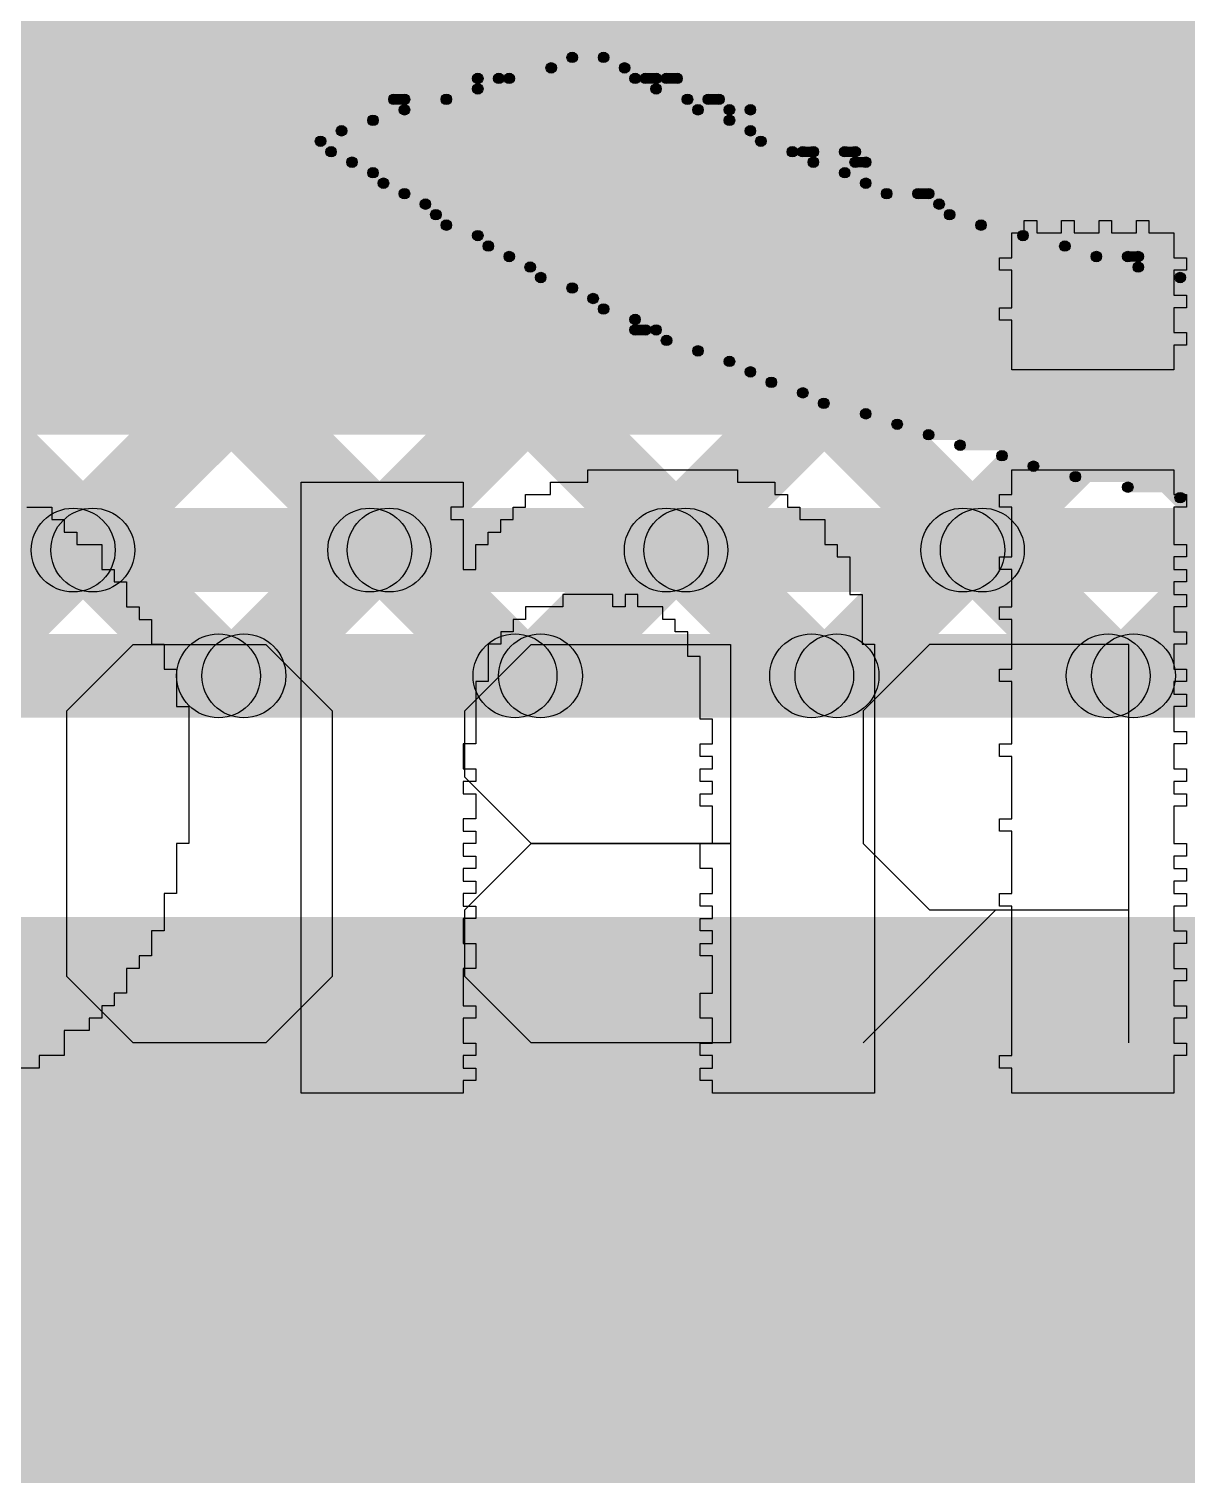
# Model space of a CAD drawing. Header units: millimetres. Extents: x 3.07 to 5.81, y 1.29 to 3.84.
# Drawn here: x 4.6052 to 4.7156, y 1.296 to 1.4347 of the extents above; entities that cross this region are included whole.
import ezdxf

# ---------------------------------------------------------------- set-up
doc = ezdxf.new("R2010")
doc.units = ezdxf.units.MM
doc.header["$MEASUREMENT"] = 0
for name, color, linetype in [('BottomLayer', 5, 'Continuous'), ('BottomOverlay', 54, 'Continuous'), ('TopLayer', 1, 'Continuous'), ('TopOverlay', 2, 'Continuous')]:
    doc.layers.add(name, color=color, linetype=linetype)

msp = doc.modelspace()

# ---------------------------------------------------------------- hatches: boundary and pattern name
at = {"layer": 'BottomLayer'}
for points in [[(4.122, 1.396), (5.263, 1.396), (5.263, 1.456), (4.122, 1.456)], [(4.244, 1.381), (4.244, 1.389), (5.226, 1.389), (5.226, 1.381)], [(4.60024, 1.37017), (4.59458, 1.37583), (4.60658, 1.38783), (4.61224, 1.38217)], [(4.60844, 1.38217), (4.6141, 1.38783), (4.6261, 1.37583), (4.62044, 1.37017)], [(4.62852, 1.37017), (4.62286, 1.37583), (4.63486, 1.38783), (4.64052, 1.38217)], [(4.63672, 1.38217), (4.64238, 1.38783), (4.65438, 1.37583), (4.64872, 1.37017)], [(4.65681, 1.37017), (4.65115, 1.37583), (4.66315, 1.38783), (4.66881, 1.38217)], [(4.66501, 1.38217), (4.67066, 1.38783), (4.68266, 1.37583), (4.67701, 1.37017)], [(4.68509, 1.37017), (4.67943, 1.37583), (4.69143, 1.38783), (4.69709, 1.38217)], [(4.69329, 1.38217), (4.69895, 1.38783), (4.71095, 1.37583), (4.70529, 1.37017)], [(4.71337, 1.37017), (4.70772, 1.37583), (4.71972, 1.38783), (4.72537, 1.38217)], [(4.244, 1.369), (4.244, 1.377), (5.22688, 1.377), (5.22688, 1.369)]]:
    msp.add_hatch(color=5, dxfattribs=at).paths.add_polyline_path(points)
h = msp.add_hatch(color=5, dxfattribs=at)
edge = h.paths.add_edge_path()
edge.add_arc((4.60941, 1.385), 0.004, 0, 360)
h = msp.add_hatch(color=5, dxfattribs=at)
edge = h.paths.add_edge_path()
edge.add_arc((4.61127, 1.385), 0.004, 0, 360)
h = msp.add_hatch(color=5, dxfattribs=at)
edge = h.paths.add_edge_path()
edge.add_arc((4.63769, 1.385), 0.004, 0, 360)
h = msp.add_hatch(color=5, dxfattribs=at)
edge = h.paths.add_edge_path()
edge.add_arc((4.63955, 1.385), 0.004, 0, 360)
h = msp.add_hatch(color=5, dxfattribs=at)
edge = h.paths.add_edge_path()
edge.add_arc((4.66598, 1.385), 0.004, 0, 360)
h = msp.add_hatch(color=5, dxfattribs=at)
edge = h.paths.add_edge_path()
edge.add_arc((4.66784, 1.385), 0.004, 0, 360)
h = msp.add_hatch(color=5, dxfattribs=at)
edge = h.paths.add_edge_path()
edge.add_arc((4.69426, 1.385), 0.004, 0, 360)
h = msp.add_hatch(color=5, dxfattribs=at)
edge = h.paths.add_edge_path()
edge.add_arc((4.69612, 1.385), 0.004, 0, 360)
h = msp.add_hatch(color=5, dxfattribs=at)
edge = h.paths.add_edge_path()
edge.add_arc((4.62327, 1.373), 0.004, 0, 360)
h = msp.add_hatch(color=5, dxfattribs=at)
edge = h.paths.add_edge_path()
edge.add_arc((4.62569, 1.373), 0.004, 0, 360)
h = msp.add_hatch(color=5, dxfattribs=at)
edge = h.paths.add_edge_path()
edge.add_arc((4.65155, 1.373), 0.004, 0, 360)
h = msp.add_hatch(color=5, dxfattribs=at)
edge = h.paths.add_edge_path()
edge.add_arc((4.65398, 1.373), 0.004, 0, 360)
h = msp.add_hatch(color=5, dxfattribs=at)
edge = h.paths.add_edge_path()
edge.add_arc((4.67984, 1.373), 0.004, 0, 360)
h = msp.add_hatch(color=5, dxfattribs=at)
edge = h.paths.add_edge_path()
edge.add_arc((4.68226, 1.373), 0.004, 0, 360)
h = msp.add_hatch(color=5, dxfattribs=at)
edge = h.paths.add_edge_path()
edge.add_arc((4.70812, 1.373), 0.004, 0, 360)
h = msp.add_hatch(color=5, dxfattribs=at)
edge = h.paths.add_edge_path()
edge.add_arc((4.71055, 1.373), 0.004, 0, 360)
at = {"layer": 'BottomOverlay'}
h = msp.add_hatch(color=54, dxfattribs=at)
edge = h.paths.add_edge_path()
edge.add_arc((4.655, 1.431), 0.0005, 0, 360)
for points in [[(4.655, 1.4305), (4.655, 1.4315), (4.662, 1.4315), (4.662, 1.4305)], [(4.657, 1.4315), (4.657, 1.4325), (4.66, 1.4325), (4.66, 1.4315)], [(4.648, 1.4295), (4.648, 1.4305), (4.65, 1.4305), (4.65, 1.4295)], [(4.651, 1.4295), (4.651, 1.4305), (4.663, 1.4305), (4.663, 1.4295)], [(4.664, 1.4295), (4.664, 1.4305), (4.665, 1.4305), (4.665, 1.4295)], [(4.666, 1.4295), (4.666, 1.4305), (4.667, 1.4305), (4.667, 1.4295)], [(4.648, 1.4285), (4.648, 1.4295), (4.665, 1.4295), (4.665, 1.4285)], [(4.64, 1.4275), (4.64, 1.4285), (4.641, 1.4285), (4.641, 1.4275)], [(4.641, 1.4265), (4.641, 1.4275), (4.669, 1.4275), (4.669, 1.4265)], [(4.645, 1.4275), (4.645, 1.4285), (4.668, 1.4285), (4.668, 1.4275)], [(4.67, 1.4275), (4.67, 1.4285), (4.671, 1.4285), (4.671, 1.4275)], [(4.672, 1.4265), (4.672, 1.4275), (4.674, 1.4275), (4.674, 1.4265)], [(4.638, 1.4255), (4.638, 1.4265), (4.672, 1.4265), (4.672, 1.4255)], [(4.633, 1.4235), (4.633, 1.4245), (4.675, 1.4245), (4.675, 1.4235)], [(4.635, 1.4245), (4.635, 1.4255), (4.674, 1.4255), (4.674, 1.4245)], [(4.634, 1.4225), (4.634, 1.4235), (4.678, 1.4235), (4.678, 1.4225)], [(4.679, 1.4225), (4.679, 1.4235), (4.68, 1.4235), (4.68, 1.4225)], [(4.683, 1.4225), (4.683, 1.4235), (4.684, 1.4235), (4.684, 1.4225)], [(4.636, 1.4215), (4.636, 1.4225), (4.68, 1.4225), (4.68, 1.4215)], [(4.684, 1.4215), (4.684, 1.4225), (4.685, 1.4225), (4.685, 1.4215)], [(4.638, 1.4205), (4.638, 1.4215), (4.683, 1.4215), (4.683, 1.4205)], [(4.639, 1.4195), (4.639, 1.4205), (4.685, 1.4205), (4.685, 1.4195)], [(4.641, 1.4185), (4.641, 1.4195), (4.687, 1.4195), (4.687, 1.4185)], [(4.69, 1.4185), (4.69, 1.4195), (4.691, 1.4195), (4.691, 1.4185)], [(4.643, 1.4175), (4.643, 1.4185), (4.692, 1.4185), (4.692, 1.4175)], [(4.644, 1.4165), (4.644, 1.4175), (4.693, 1.4175), (4.693, 1.4165)], [(4.645, 1.4155), (4.645, 1.4165), (4.696, 1.4165), (4.696, 1.4155)], [(4.648, 1.4145), (4.648, 1.4155), (4.7, 1.4155), (4.7, 1.4145)], [(4.649, 1.4135), (4.649, 1.4145), (4.704, 1.4145), (4.704, 1.4135)], [(4.651, 1.4125), (4.651, 1.4135), (4.707, 1.4135), (4.707, 1.4125)], [(4.71, 1.4125), (4.71, 1.4135), (4.711, 1.4135), (4.711, 1.4125)], [(4.653, 1.4115), (4.653, 1.4125), (4.711, 1.4125), (4.711, 1.4115)], [(4.654, 1.4105), (4.654, 1.4115), (4.715, 1.4115), (4.715, 1.4105)], [(4.657, 1.4095), (4.657, 1.4105), (4.722, 1.4105), (4.722, 1.4095)], [(4.659, 1.4085), (4.659, 1.4095), (4.727, 1.4095), (4.727, 1.4085)], [(4.66, 1.4075), (4.66, 1.4085), (4.734, 1.4085), (4.734, 1.4075)], [(4.663, 1.4065), (4.663, 1.4075), (4.744, 1.4075), (4.744, 1.4065)], [(4.663, 1.4055), (4.663, 1.4065), (4.664, 1.4065), (4.664, 1.4055)], [(4.665, 1.4055), (4.665, 1.4065), (4.854, 1.4065), (4.854, 1.4055)], [(4.666, 1.4045), (4.666, 1.4055), (4.852, 1.4055), (4.852, 1.4045)], [(4.669, 1.4035), (4.669, 1.4045), (4.85, 1.4045), (4.85, 1.4035)], [(4.672, 1.4025), (4.672, 1.4035), (4.848, 1.4035), (4.848, 1.4025)], [(4.674, 1.4015), (4.674, 1.4025), (4.845, 1.4025), (4.845, 1.4015)], [(4.676, 1.4005), (4.676, 1.4015), (4.842, 1.4015), (4.842, 1.4005)], [(4.679, 1.3995), (4.679, 1.4005), (4.84, 1.4005), (4.84, 1.3995)], [(4.681, 1.3985), (4.681, 1.3995), (4.837, 1.3995), (4.837, 1.3985)], [(4.685, 1.3975), (4.685, 1.3985), (4.834, 1.3985), (4.834, 1.3975)], [(4.688, 1.3965), (4.688, 1.3975), (4.831, 1.3975), (4.831, 1.3965)], [(4.691, 1.3955), (4.691, 1.3965), (4.828, 1.3965), (4.828, 1.3955)], [(4.694, 1.3945), (4.694, 1.3955), (4.825, 1.3955), (4.825, 1.3945)], [(4.698, 1.3935), (4.698, 1.3945), (4.821, 1.3945), (4.821, 1.3935)], [(4.701, 1.3925), (4.701, 1.3935), (4.818, 1.3935), (4.818, 1.3925)], [(4.705, 1.3915), (4.705, 1.3925), (4.814, 1.3925), (4.814, 1.3915)], [(4.71, 1.3905), (4.71, 1.3915), (4.81, 1.3915), (4.81, 1.3905)], [(4.715, 1.3895), (4.715, 1.3905), (4.804, 1.3905), (4.804, 1.3895)]]:
    msp.add_hatch(color=54, dxfattribs=at).paths.add_polyline_path(points)
h = msp.add_hatch(color=54, dxfattribs=at)
edge = h.paths.add_edge_path()
edge.add_arc((4.657, 1.432), 0.0005, 0, 360)
h = msp.add_hatch(color=54, dxfattribs=at)
edge = h.paths.add_edge_path()
edge.add_arc((4.66, 1.432), 0.0005, 0, 360)
h = msp.add_hatch(color=54, dxfattribs=at)
edge = h.paths.add_edge_path()
edge.add_arc((4.662, 1.431), 0.0005, 0, 360)
h = msp.add_hatch(color=54, dxfattribs=at)
edge = h.paths.add_edge_path()
edge.add_arc((4.648, 1.43), 0.0005, 0, 360)
h = msp.add_hatch(color=54, dxfattribs=at)
edge = h.paths.add_edge_path()
edge.add_arc((4.65, 1.43), 0.0005, 0, 360)
h = msp.add_hatch(color=54, dxfattribs=at)
edge = h.paths.add_edge_path()
edge.add_arc((4.651, 1.43), 0.0005, 0, 360)
h = msp.add_hatch(color=54, dxfattribs=at)
edge = h.paths.add_edge_path()
edge.add_arc((4.663, 1.43), 0.0005, 0, 360)
h = msp.add_hatch(color=54, dxfattribs=at)
edge = h.paths.add_edge_path()
edge.add_arc((4.664, 1.43), 0.0005, 0, 360)
h = msp.add_hatch(color=54, dxfattribs=at)
edge = h.paths.add_edge_path()
edge.add_arc((4.665, 1.43), 0.0005, 0, 360)
h = msp.add_hatch(color=54, dxfattribs=at)
edge = h.paths.add_edge_path()
edge.add_arc((4.666, 1.43), 0.0005, 0, 360)
h = msp.add_hatch(color=54, dxfattribs=at)
edge = h.paths.add_edge_path()
edge.add_arc((4.667, 1.43), 0.0005, 0, 360)
h = msp.add_hatch(color=54, dxfattribs=at)
edge = h.paths.add_edge_path()
edge.add_arc((4.648, 1.429), 0.0005, 0, 360)
h = msp.add_hatch(color=54, dxfattribs=at)
edge = h.paths.add_edge_path()
edge.add_arc((4.665, 1.429), 0.0005, 0, 360)
h = msp.add_hatch(color=54, dxfattribs=at)
edge = h.paths.add_edge_path()
edge.add_arc((4.64, 1.428), 0.0005, 0, 360)
h = msp.add_hatch(color=54, dxfattribs=at)
edge = h.paths.add_edge_path()
edge.add_arc((4.641, 1.428), 0.0005, 0, 360)
h = msp.add_hatch(color=54, dxfattribs=at)
edge = h.paths.add_edge_path()
edge.add_arc((4.641, 1.427), 0.0005, 0, 360)
h = msp.add_hatch(color=54, dxfattribs=at)
edge = h.paths.add_edge_path()
edge.add_arc((4.645, 1.428), 0.0005, 0, 360)
h = msp.add_hatch(color=54, dxfattribs=at)
edge = h.paths.add_edge_path()
edge.add_arc((4.668, 1.428), 0.0005, 0, 360)
h = msp.add_hatch(color=54, dxfattribs=at)
edge = h.paths.add_edge_path()
edge.add_arc((4.669, 1.427), 0.0005, 0, 360)
h = msp.add_hatch(color=54, dxfattribs=at)
edge = h.paths.add_edge_path()
edge.add_arc((4.67, 1.428), 0.0005, 0, 360)
h = msp.add_hatch(color=54, dxfattribs=at)
edge = h.paths.add_edge_path()
edge.add_arc((4.671, 1.428), 0.0005, 0, 360)
h = msp.add_hatch(color=54, dxfattribs=at)
edge = h.paths.add_edge_path()
edge.add_arc((4.672, 1.427), 0.0005, 0, 360)
h = msp.add_hatch(color=54, dxfattribs=at)
edge = h.paths.add_edge_path()
edge.add_arc((4.674, 1.427), 0.0005, 0, 360)
h = msp.add_hatch(color=54, dxfattribs=at)
edge = h.paths.add_edge_path()
edge.add_arc((4.638, 1.426), 0.0005, 0, 360)
h = msp.add_hatch(color=54, dxfattribs=at)
edge = h.paths.add_edge_path()
edge.add_arc((4.672, 1.426), 0.0005, 0, 360)
h = msp.add_hatch(color=54, dxfattribs=at)
edge = h.paths.add_edge_path()
edge.add_arc((4.633, 1.424), 0.0005, 0, 360)
h = msp.add_hatch(color=54, dxfattribs=at)
edge = h.paths.add_edge_path()
edge.add_arc((4.635, 1.425), 0.0005, 0, 360)
h = msp.add_hatch(color=54, dxfattribs=at)
edge = h.paths.add_edge_path()
edge.add_arc((4.674, 1.425), 0.0005, 0, 360)
h = msp.add_hatch(color=54, dxfattribs=at)
edge = h.paths.add_edge_path()
edge.add_arc((4.675, 1.424), 0.0005, 0, 360)
h = msp.add_hatch(color=54, dxfattribs=at)
edge = h.paths.add_edge_path()
edge.add_arc((4.634, 1.423), 0.0005, 0, 360)
h = msp.add_hatch(color=54, dxfattribs=at)
edge = h.paths.add_edge_path()
edge.add_arc((4.678, 1.423), 0.0005, 0, 360)
h = msp.add_hatch(color=54, dxfattribs=at)
edge = h.paths.add_edge_path()
edge.add_arc((4.679, 1.423), 0.0005, 0, 360)
h = msp.add_hatch(color=54, dxfattribs=at)
edge = h.paths.add_edge_path()
edge.add_arc((4.68, 1.423), 0.0005, 0, 360)
h = msp.add_hatch(color=54, dxfattribs=at)
edge = h.paths.add_edge_path()
edge.add_arc((4.683, 1.423), 0.0005, 0, 360)
h = msp.add_hatch(color=54, dxfattribs=at)
edge = h.paths.add_edge_path()
edge.add_arc((4.684, 1.423), 0.0005, 0, 360)
h = msp.add_hatch(color=54, dxfattribs=at)
edge = h.paths.add_edge_path()
edge.add_arc((4.636, 1.422), 0.0005, 0, 360)
h = msp.add_hatch(color=54, dxfattribs=at)
edge = h.paths.add_edge_path()
edge.add_arc((4.68, 1.422), 0.0005, 0, 360)
h = msp.add_hatch(color=54, dxfattribs=at)
edge = h.paths.add_edge_path()
edge.add_arc((4.684, 1.422), 0.0005, 0, 360)
h = msp.add_hatch(color=54, dxfattribs=at)
edge = h.paths.add_edge_path()
edge.add_arc((4.685, 1.422), 0.0005, 0, 360)
h = msp.add_hatch(color=54, dxfattribs=at)
edge = h.paths.add_edge_path()
edge.add_arc((4.638, 1.421), 0.0005, 0, 360)
h = msp.add_hatch(color=54, dxfattribs=at)
edge = h.paths.add_edge_path()
edge.add_arc((4.639, 1.42), 0.0005, 0, 360)
h = msp.add_hatch(color=54, dxfattribs=at)
edge = h.paths.add_edge_path()
edge.add_arc((4.683, 1.421), 0.0005, 0, 360)
h = msp.add_hatch(color=54, dxfattribs=at)
edge = h.paths.add_edge_path()
edge.add_arc((4.685, 1.42), 0.0005, 0, 360)
h = msp.add_hatch(color=54, dxfattribs=at)
edge = h.paths.add_edge_path()
edge.add_arc((4.641, 1.419), 0.0005, 0, 360)
h = msp.add_hatch(color=54, dxfattribs=at)
edge = h.paths.add_edge_path()
edge.add_arc((4.687, 1.419), 0.0005, 0, 360)
h = msp.add_hatch(color=54, dxfattribs=at)
edge = h.paths.add_edge_path()
edge.add_arc((4.69, 1.419), 0.0005, 0, 360)
h = msp.add_hatch(color=54, dxfattribs=at)
edge = h.paths.add_edge_path()
edge.add_arc((4.691, 1.419), 0.0005, 0, 360)
h = msp.add_hatch(color=54, dxfattribs=at)
edge = h.paths.add_edge_path()
edge.add_arc((4.643, 1.418), 0.0005, 0, 360)
h = msp.add_hatch(color=54, dxfattribs=at)
edge = h.paths.add_edge_path()
edge.add_arc((4.692, 1.418), 0.0005, 0, 360)
h = msp.add_hatch(color=54, dxfattribs=at)
edge = h.paths.add_edge_path()
edge.add_arc((4.644, 1.417), 0.0005, 0, 360)
h = msp.add_hatch(color=54, dxfattribs=at)
edge = h.paths.add_edge_path()
edge.add_arc((4.645, 1.416), 0.0005, 0, 360)
h = msp.add_hatch(color=54, dxfattribs=at)
edge = h.paths.add_edge_path()
edge.add_arc((4.693, 1.417), 0.0005, 0, 360)
h = msp.add_hatch(color=54, dxfattribs=at)
edge = h.paths.add_edge_path()
edge.add_arc((4.696, 1.416), 0.0005, 0, 360)
h = msp.add_hatch(color=54, dxfattribs=at)
edge = h.paths.add_edge_path()
edge.add_arc((4.648, 1.415), 0.0005, 0, 360)
h = msp.add_hatch(color=54, dxfattribs=at)
edge = h.paths.add_edge_path()
edge.add_arc((4.7, 1.415), 0.0005, 0, 360)
h = msp.add_hatch(color=54, dxfattribs=at)
edge = h.paths.add_edge_path()
edge.add_arc((4.649, 1.414), 0.0005, 0, 360)
h = msp.add_hatch(color=54, dxfattribs=at)
edge = h.paths.add_edge_path()
edge.add_arc((4.651, 1.413), 0.0005, 0, 360)
h = msp.add_hatch(color=54, dxfattribs=at)
edge = h.paths.add_edge_path()
edge.add_arc((4.704, 1.414), 0.0005, 0, 360)
h = msp.add_hatch(color=54, dxfattribs=at)
edge = h.paths.add_edge_path()
edge.add_arc((4.707, 1.413), 0.0005, 0, 360)
h = msp.add_hatch(color=54, dxfattribs=at)
edge = h.paths.add_edge_path()
edge.add_arc((4.71, 1.413), 0.0005, 0, 360)
h = msp.add_hatch(color=54, dxfattribs=at)
edge = h.paths.add_edge_path()
edge.add_arc((4.711, 1.413), 0.0005, 0, 360)
h = msp.add_hatch(color=54, dxfattribs=at)
edge = h.paths.add_edge_path()
edge.add_arc((4.653, 1.412), 0.0005, 0, 360)
h = msp.add_hatch(color=54, dxfattribs=at)
edge = h.paths.add_edge_path()
edge.add_arc((4.711, 1.412), 0.0005, 0, 360)
h = msp.add_hatch(color=54, dxfattribs=at)
edge = h.paths.add_edge_path()
edge.add_arc((4.654, 1.411), 0.0005, 0, 360)
h = msp.add_hatch(color=54, dxfattribs=at)
edge = h.paths.add_edge_path()
edge.add_arc((4.715, 1.411), 0.0005, 0, 360)
h = msp.add_hatch(color=54, dxfattribs=at)
edge = h.paths.add_edge_path()
edge.add_arc((4.657, 1.41), 0.0005, 0, 360)
h = msp.add_hatch(color=54, dxfattribs=at)
edge = h.paths.add_edge_path()
edge.add_arc((4.659, 1.409), 0.0005, 0, 360)
h = msp.add_hatch(color=54, dxfattribs=at)
edge = h.paths.add_edge_path()
edge.add_arc((4.66, 1.408), 0.0005, 0, 360)
h = msp.add_hatch(color=54, dxfattribs=at)
edge = h.paths.add_edge_path()
edge.add_arc((4.663, 1.407), 0.0005, 0, 360)
h = msp.add_hatch(color=54, dxfattribs=at)
edge = h.paths.add_edge_path()
edge.add_arc((4.663, 1.406), 0.0005, 0, 360)
h = msp.add_hatch(color=54, dxfattribs=at)
edge = h.paths.add_edge_path()
edge.add_arc((4.664, 1.406), 0.0005, 0, 360)
h = msp.add_hatch(color=54, dxfattribs=at)
edge = h.paths.add_edge_path()
edge.add_arc((4.665, 1.406), 0.0005, 0, 360)
h = msp.add_hatch(color=54, dxfattribs=at)
edge = h.paths.add_edge_path()
edge.add_arc((4.666, 1.405), 0.0005, 0, 360)
h = msp.add_hatch(color=54, dxfattribs=at)
edge = h.paths.add_edge_path()
edge.add_arc((4.669, 1.404), 0.0005, 0, 360)
h = msp.add_hatch(color=54, dxfattribs=at)
edge = h.paths.add_edge_path()
edge.add_arc((4.672, 1.403), 0.0005, 0, 360)
h = msp.add_hatch(color=54, dxfattribs=at)
edge = h.paths.add_edge_path()
edge.add_arc((4.674, 1.402), 0.0005, 0, 360)
h = msp.add_hatch(color=54, dxfattribs=at)
edge = h.paths.add_edge_path()
edge.add_arc((4.676, 1.401), 0.0005, 0, 360)
h = msp.add_hatch(color=54, dxfattribs=at)
edge = h.paths.add_edge_path()
edge.add_arc((4.679, 1.4), 0.0005, 0, 360)
h = msp.add_hatch(color=54, dxfattribs=at)
edge = h.paths.add_edge_path()
edge.add_arc((4.681, 1.399), 0.0005, 0, 360)
h = msp.add_hatch(color=54, dxfattribs=at)
edge = h.paths.add_edge_path()
edge.add_arc((4.685, 1.398), 0.0005, 0, 360)
h = msp.add_hatch(color=54, dxfattribs=at)
edge = h.paths.add_edge_path()
edge.add_arc((4.688, 1.397), 0.0005, 0, 360)
h = msp.add_hatch(color=54, dxfattribs=at)
edge = h.paths.add_edge_path()
edge.add_arc((4.691, 1.396), 0.0005, 0, 360)
h = msp.add_hatch(color=54, dxfattribs=at)
edge = h.paths.add_edge_path()
edge.add_arc((4.694, 1.395), 0.0005, 0, 360)
h = msp.add_hatch(color=54, dxfattribs=at)
edge = h.paths.add_edge_path()
edge.add_arc((4.698, 1.394), 0.0005, 0, 360)
h = msp.add_hatch(color=54, dxfattribs=at)
edge = h.paths.add_edge_path()
edge.add_arc((4.701, 1.393), 0.0005, 0, 360)
h = msp.add_hatch(color=54, dxfattribs=at)
edge = h.paths.add_edge_path()
edge.add_arc((4.705, 1.392), 0.0005, 0, 360)
h = msp.add_hatch(color=54, dxfattribs=at)
edge = h.paths.add_edge_path()
edge.add_arc((4.71, 1.391), 0.0005, 0, 360)
h = msp.add_hatch(color=54, dxfattribs=at)
edge = h.paths.add_edge_path()
edge.add_arc((4.715, 1.39), 0.0005, 0, 360)
at = {"layer": 'TopLayer'}
for points in [[(4.60024, 1.37017), (4.59458, 1.37583), (5.17027, 1.95152), (5.17593, 1.94586)], [(4.54367, 1.37017), (4.53801, 1.37583), (5.09001, 1.92783), (5.09567, 1.92217)], [(4.57195, 1.37017), (4.5663, 1.37583), (5.1183, 1.92783), (5.12395, 1.92217)], [(4.62852, 1.37017), (4.62286, 1.37583), (5.17434, 1.92731), (5.18, 1.92165)], [(4.65681, 1.37017), (4.65115, 1.37583), (5.19551, 1.92019), (5.20116, 1.91453)], [(4.68509, 1.37017), (4.67943, 1.37583), (5.16848, 1.86487), (5.17413, 1.85921)], [(4.71337, 1.37017), (4.70772, 1.37583), (5.17869, 1.8468), (5.18434, 1.84114)], [(4.2473, 1.79987), (4.25296, 1.80553), (4.68266, 1.37583), (4.67701, 1.37017)], [(4.27529, 1.80017), (4.28095, 1.80583), (4.71095, 1.37583), (4.70529, 1.37017)], [(4.30358, 1.80017), (4.30923, 1.80583), (4.73923, 1.37583), (4.73358, 1.37017)], [(4.33186, 1.80017), (4.33752, 1.80583), (4.76752, 1.37583), (4.76186, 1.37017)], [(4.23617, 1.78272), (4.24183, 1.78838), (4.65438, 1.37583), (4.64872, 1.37017)], [(4.23617, 1.75444), (4.24183, 1.7601), (4.6261, 1.37583), (4.62044, 1.37017)], [(4.24079, 1.369), (4.24079, 1.377), (5.448, 1.377), (5.448, 1.369)], [(4.032, 1.297), (5.334, 1.297), (5.334, 1.35), (4.032, 1.35)], [(3.478, 1.296), (5.277, 1.296), (5.277, 1.327), (3.478, 1.327)]]:
    msp.add_hatch(color=1, dxfattribs=at).paths.add_polyline_path(points)
h = msp.add_hatch(color=1, dxfattribs=at)
edge = h.paths.add_edge_path()
edge.add_arc((4.62327, 1.373), 0.004, 0, 360)
h = msp.add_hatch(color=1, dxfattribs=at)
edge = h.paths.add_edge_path()
edge.add_arc((4.62569, 1.373), 0.004, 0, 360)
h = msp.add_hatch(color=1, dxfattribs=at)
edge = h.paths.add_edge_path()
edge.add_arc((4.65155, 1.373), 0.004, 0, 360)
h = msp.add_hatch(color=1, dxfattribs=at)
edge = h.paths.add_edge_path()
edge.add_arc((4.65398, 1.373), 0.004, 0, 360)
h = msp.add_hatch(color=1, dxfattribs=at)
edge = h.paths.add_edge_path()
edge.add_arc((4.67984, 1.373), 0.004, 0, 360)
h = msp.add_hatch(color=1, dxfattribs=at)
edge = h.paths.add_edge_path()
edge.add_arc((4.68226, 1.373), 0.004, 0, 360)
h = msp.add_hatch(color=1, dxfattribs=at)
edge = h.paths.add_edge_path()
edge.add_arc((4.70812, 1.373), 0.004, 0, 360)
h = msp.add_hatch(color=1, dxfattribs=at)
edge = h.paths.add_edge_path()
edge.add_arc((4.71055, 1.373), 0.004, 0, 360)

# ---------------------------------------------------------------- linework, layer by layer
at = {"layer": 'BottomLayer'}
for centre in [(4.60941, 1.385), (4.61127, 1.385), (4.63769, 1.385), (4.63955, 1.385), (4.66598, 1.385), (4.66784, 1.385), (4.69426, 1.385), (4.69612, 1.385), (4.62327, 1.373), (4.62569, 1.373), (4.65155, 1.373), (4.65398, 1.373), (4.67984, 1.373), (4.68226, 1.373), (4.70812, 1.373), (4.71055, 1.373)]:
    msp.add_circle(centre, 0.004, dxfattribs=at)
at = {"layer": 'BottomOverlay'}
for p, q in [((4.60879, 1.36966), (4.61512, 1.37599)), ((4.61512, 1.37599), (4.62778, 1.37599)), ((4.62778, 1.37599), (4.63411, 1.36966)), ((4.64677, 1.36966), (4.6531, 1.37599)), ((4.6531, 1.37599), (4.6721, 1.37599)), ((4.6721, 1.37599), (4.6721, 1.338)), ((4.69109, 1.37599), (4.68476, 1.36966)), ((4.71009, 1.37599), (4.69109, 1.37599)), ((4.71009, 1.338), (4.71009, 1.37599)), ((4.60879, 1.34433), (4.60879, 1.36966)), ((4.63411, 1.36966), (4.63411, 1.34433)), ((4.64677, 1.36333), (4.64677, 1.36966)), ((4.68476, 1.36966), (4.68476, 1.35699)), ((4.6531, 1.35699), (4.64677, 1.36333)), ((4.64677, 1.35066), (4.6531, 1.35699)), ((4.6531, 1.35699), (4.6721, 1.35699)), ((4.6721, 1.35699), (4.6531, 1.35699)), ((4.68476, 1.35699), (4.69109, 1.35066)), ((4.64677, 1.34433), (4.64677, 1.35066)), ((4.69742, 1.35066), (4.68476, 1.338)), ((4.69109, 1.35066), (4.71009, 1.35066)), ((4.61512, 1.338), (4.60879, 1.34433)), ((4.63411, 1.34433), (4.62778, 1.338)), ((4.6531, 1.338), (4.64677, 1.34433)), ((4.62778, 1.338), (4.61512, 1.338)), ((4.6721, 1.338), (4.6531, 1.338))]:
    msp.add_line(p, q, dxfattribs=at)
for centre in [(4.655, 1.431), (4.657, 1.432), (4.66, 1.432), (4.662, 1.431), (4.648, 1.43), (4.65, 1.43), (4.651, 1.43), (4.663, 1.43), (4.664, 1.43), (4.665, 1.43), (4.666, 1.43), (4.667, 1.43), (4.648, 1.429), (4.665, 1.429), (4.64, 1.428), (4.641, 1.428), (4.641, 1.427), (4.645, 1.428), (4.668, 1.428), (4.669, 1.427), (4.67, 1.428), (4.671, 1.428), (4.672, 1.427), (4.674, 1.427), (4.638, 1.426), (4.672, 1.426), (4.633, 1.424), (4.635, 1.425), (4.674, 1.425), (4.675, 1.424), (4.634, 1.423), (4.678, 1.423), (4.679, 1.423), (4.68, 1.423), (4.683, 1.423), (4.684, 1.423), (4.636, 1.422), (4.68, 1.422), (4.684, 1.422), (4.685, 1.422), (4.638, 1.421), (4.639, 1.42), (4.683, 1.421), (4.685, 1.42), (4.641, 1.419), (4.687, 1.419), (4.69, 1.419), (4.691, 1.419), (4.643, 1.418), (4.692, 1.418), (4.644, 1.417), (4.645, 1.416), (4.693, 1.417), (4.696, 1.416), (4.648, 1.415), (4.7, 1.415), (4.649, 1.414), (4.651, 1.413), (4.704, 1.414), (4.707, 1.413), (4.71, 1.413), (4.711, 1.413), (4.653, 1.412), (4.711, 1.412), (4.654, 1.411), (4.715, 1.411), (4.657, 1.41), (4.659, 1.409), (4.66, 1.408), (4.663, 1.407), (4.663, 1.406), (4.664, 1.406), (4.665, 1.406), (4.666, 1.405), (4.669, 1.404), (4.672, 1.403), (4.674, 1.402), (4.676, 1.401), (4.679, 1.4), (4.681, 1.399), (4.685, 1.398), (4.688, 1.397), (4.691, 1.396), (4.694, 1.395), (4.698, 1.394), (4.701, 1.393), (4.705, 1.392), (4.71, 1.391), (4.715, 1.39)]:
    msp.add_circle(centre, 0.0005, dxfattribs=at)
at = {"layer": 'TopLayer'}
for centre in [(4.62327, 1.373), (4.62569, 1.373), (4.65155, 1.373), (4.65398, 1.373), (4.67984, 1.373), (4.68226, 1.373), (4.70812, 1.373), (4.71055, 1.373)]:
    msp.add_circle(centre, 0.004, dxfattribs=at)
at = {"layer": 'TopOverlay'}
for p, q in [((4.70013, 1.41526), (4.70013, 1.41645)), ((4.70013, 1.41645), (4.70132, 1.41645)), ((4.70132, 1.41645), (4.70132, 1.41526)), ((4.70369, 1.41526), (4.70369, 1.41645)), ((4.70369, 1.41645), (4.70488, 1.41645)), ((4.70488, 1.41645), (4.70488, 1.41526)), ((4.70726, 1.41526), (4.70726, 1.41645)), ((4.70726, 1.41645), (4.70845, 1.41645)), ((4.70845, 1.41645), (4.70845, 1.41526)), ((4.71083, 1.41526), (4.71083, 1.41645)), ((4.71083, 1.41645), (4.71202, 1.41645)), ((4.71202, 1.41645), (4.71202, 1.41526)), ((4.69894, 1.41407), (4.69894, 1.41526)), ((4.69894, 1.41526), (4.70013, 1.41526)), ((4.70132, 1.41526), (4.70369, 1.41526)), ((4.70488, 1.41526), (4.70726, 1.41526)), ((4.70845, 1.41526), (4.71083, 1.41526)), ((4.71202, 1.41526), (4.7144, 1.41526)), ((4.7144, 1.41526), (4.7144, 1.41407)), ((4.69894, 1.41288), (4.69894, 1.41407)), ((4.7144, 1.41407), (4.7144, 1.41288)), ((4.69775, 1.41169), (4.69775, 1.41288)), ((4.69775, 1.41288), (4.69894, 1.41288)), ((4.7144, 1.41288), (4.71559, 1.41288)), ((4.71559, 1.41288), (4.71559, 1.41169)), ((4.69894, 1.41169), (4.69775, 1.41169)), ((4.69894, 1.4105), (4.69894, 1.41169)), ((4.71559, 1.41169), (4.7144, 1.41169)), ((4.7144, 1.41169), (4.7144, 1.4105)), ((4.69894, 1.40931), (4.69894, 1.4105)), ((4.69894, 1.40812), (4.69894, 1.40931)), ((4.7144, 1.4105), (4.7144, 1.40931)), ((4.7144, 1.40931), (4.71559, 1.40931)), ((4.71559, 1.40931), (4.71559, 1.40812)), ((4.69775, 1.40694), (4.69775, 1.40812)), ((4.69775, 1.40812), (4.69894, 1.40812)), ((4.71559, 1.40812), (4.7144, 1.40812)), ((4.7144, 1.40812), (4.7144, 1.40694)), ((4.69894, 1.40694), (4.69775, 1.40694)), ((4.69894, 1.40575), (4.69894, 1.40694)), ((4.7144, 1.40694), (4.7144, 1.40575)), ((4.69894, 1.40456), (4.69894, 1.40575)), ((4.7144, 1.40575), (4.71559, 1.40575)), ((4.71559, 1.40575), (4.71559, 1.40456)), ((4.69894, 1.40337), (4.69894, 1.40456)), ((4.71559, 1.40456), (4.7144, 1.40456)), ((4.7144, 1.40456), (4.7144, 1.40337)), ((4.69894, 1.40218), (4.69894, 1.40337)), ((4.7144, 1.40337), (4.7144, 1.40218)), ((4.7144, 1.40218), (4.69894, 1.40218)), ((4.6585, 1.39148), (4.6585, 1.39266)), ((4.6585, 1.39266), (4.67277, 1.39266)), ((4.67277, 1.39266), (4.67277, 1.39148)), ((4.69894, 1.39148), (4.69894, 1.39266)), ((4.69894, 1.39266), (4.7144, 1.39266)), ((4.7144, 1.39266), (4.7144, 1.39148)), ((4.63115, 1.39029), (4.63115, 1.39148)), ((4.63115, 1.39148), (4.64661, 1.39148)), ((4.64661, 1.39148), (4.64661, 1.39029)), ((4.65493, 1.39029), (4.65493, 1.39148)), ((4.65493, 1.39148), (4.6585, 1.39148)), ((4.67277, 1.39148), (4.67634, 1.39148)), ((4.67634, 1.39148), (4.67634, 1.39029)), ((4.69894, 1.39029), (4.69894, 1.39148)), ((4.7144, 1.39148), (4.7144, 1.39029)), ((4.63115, 1.3891), (4.63115, 1.39029)), ((4.64661, 1.39029), (4.64661, 1.3891)), ((4.65256, 1.3891), (4.65256, 1.39029)), ((4.65256, 1.39029), (4.65493, 1.39029)), ((4.67634, 1.39029), (4.67753, 1.39029)), ((4.67753, 1.39029), (4.67753, 1.3891)), ((4.69775, 1.3891), (4.69775, 1.39029)), ((4.69775, 1.39029), (4.69894, 1.39029)), ((4.7144, 1.39029), (4.71559, 1.39029)), ((4.71559, 1.39029), (4.71559, 1.3891)), ((4.60499, 1.3891), (4.60736, 1.3891)), ((4.60736, 1.3891), (4.60736, 1.38791)), ((4.63115, 1.38791), (4.63115, 1.3891)), ((4.64661, 1.3891), (4.64542, 1.3891)), ((4.64542, 1.3891), (4.64542, 1.38791)), ((4.65137, 1.38791), (4.65137, 1.3891)), ((4.65137, 1.3891), (4.65256, 1.3891)), ((4.67753, 1.3891), (4.67872, 1.3891)), ((4.67872, 1.3891), (4.67872, 1.38791)), ((4.69894, 1.3891), (4.69775, 1.3891)), ((4.69894, 1.38791), (4.69894, 1.3891)), ((4.71559, 1.3891), (4.7144, 1.3891)), ((4.7144, 1.3891), (4.7144, 1.38791)), ((4.60736, 1.38791), (4.60855, 1.38791)), ((4.60855, 1.38791), (4.60855, 1.38672)), ((4.63115, 1.38672), (4.63115, 1.38791)), ((4.64542, 1.38791), (4.64661, 1.38791)), ((4.64661, 1.38791), (4.64661, 1.38672)), ((4.65018, 1.38672), (4.65018, 1.38791)), ((4.65018, 1.38791), (4.65137, 1.38791)), ((4.67872, 1.38791), (4.6811, 1.38791)), ((4.6811, 1.38791), (4.6811, 1.38672)), ((4.69894, 1.38672), (4.69894, 1.38791)), ((4.7144, 1.38791), (4.7144, 1.38672)), ((4.60855, 1.38672), (4.60974, 1.38672)), ((4.60974, 1.38672), (4.60974, 1.38553)), ((4.63115, 1.38553), (4.63115, 1.38672)), ((4.64661, 1.38672), (4.64661, 1.38553)), ((4.64899, 1.38553), (4.64899, 1.38672)), ((4.64899, 1.38672), (4.65018, 1.38672)), ((4.6811, 1.38672), (4.6811, 1.38553)), ((4.69894, 1.38553), (4.69894, 1.38672)), ((4.7144, 1.38672), (4.7144, 1.38553)), ((4.60974, 1.38553), (4.61212, 1.38553)), ((4.61212, 1.38553), (4.61212, 1.38434)), ((4.61212, 1.38434), (4.61212, 1.38315)), ((4.63115, 1.38434), (4.63115, 1.38553)), ((4.63115, 1.38315), (4.63115, 1.38434)), ((4.64661, 1.38553), (4.64661, 1.38434)), ((4.64661, 1.38434), (4.64661, 1.38315)), ((4.6478, 1.38434), (4.6478, 1.38553)), ((4.6478, 1.38553), (4.64899, 1.38553)), ((4.6478, 1.38315), (4.6478, 1.38434)), ((4.6811, 1.38553), (4.68229, 1.38553)), ((4.68229, 1.38553), (4.68229, 1.38434)), ((4.68229, 1.38434), (4.68348, 1.38434)), ((4.68348, 1.38434), (4.68348, 1.38315)), ((4.69775, 1.38315), (4.69775, 1.38434)), ((4.69775, 1.38434), (4.69894, 1.38434)), ((4.69894, 1.38434), (4.69894, 1.38553)), ((4.7144, 1.38553), (4.71559, 1.38553)), ((4.71559, 1.38434), (4.7144, 1.38434)), ((4.7144, 1.38434), (4.7144, 1.38315)), ((4.71559, 1.38553), (4.71559, 1.38434)), ((4.61212, 1.38315), (4.61331, 1.38315)), ((4.61331, 1.38315), (4.61331, 1.38196)), ((4.63115, 1.38196), (4.63115, 1.38315)), ((4.64661, 1.38315), (4.6478, 1.38315)), ((4.68348, 1.38315), (4.68348, 1.38196)), ((4.69894, 1.38315), (4.69775, 1.38315)), ((4.69894, 1.38196), (4.69894, 1.38315)), ((4.7144, 1.38315), (4.71559, 1.38315)), ((4.71559, 1.38315), (4.71559, 1.38196)), ((4.61331, 1.38196), (4.6145, 1.38196)), ((4.6145, 1.38196), (4.6145, 1.38077)), ((4.63115, 1.38077), (4.63115, 1.38196)), ((4.68348, 1.38196), (4.68348, 1.38077)), ((4.69894, 1.38077), (4.69894, 1.38196)), ((4.71559, 1.38196), (4.7144, 1.38196)), ((4.7144, 1.38196), (4.7144, 1.38077)), ((4.6145, 1.38077), (4.6145, 1.37958)), ((4.63115, 1.37958), (4.63115, 1.38077)), ((4.66088, 1.38077), (4.65612, 1.38077)), ((4.65612, 1.38077), (4.65612, 1.37958)), ((4.66088, 1.37958), (4.66088, 1.38077)), ((4.66326, 1.38077), (4.66207, 1.38077)), ((4.66207, 1.38077), (4.66207, 1.37958)), ((4.66326, 1.37958), (4.66326, 1.38077)), ((4.68348, 1.38077), (4.68467, 1.38077)), ((4.68467, 1.38077), (4.68467, 1.37958)), ((4.69894, 1.37958), (4.69894, 1.38077)), ((4.7144, 1.38077), (4.71559, 1.38077)), ((4.71559, 1.38077), (4.71559, 1.37958)), ((4.6145, 1.37958), (4.61569, 1.37958)), ((4.61569, 1.37958), (4.61569, 1.37839)), ((4.63115, 1.37839), (4.63115, 1.37958)), ((4.65612, 1.37958), (4.65256, 1.37958)), ((4.65256, 1.37958), (4.65256, 1.37839)), ((4.66207, 1.37958), (4.66088, 1.37958)), ((4.66564, 1.37958), (4.66326, 1.37958)), ((4.66564, 1.37839), (4.66564, 1.37958)), ((4.68467, 1.37958), (4.68467, 1.37839)), ((4.69775, 1.37839), (4.69775, 1.37958)), ((4.69775, 1.37958), (4.69894, 1.37958)), ((4.71559, 1.37958), (4.7144, 1.37958)), ((4.7144, 1.37958), (4.7144, 1.37839)), ((4.61569, 1.37839), (4.61688, 1.37839)), ((4.61688, 1.37839), (4.61688, 1.3772)), ((4.63115, 1.3772), (4.63115, 1.37839)), ((4.65256, 1.37839), (4.65137, 1.37839)), ((4.65137, 1.37839), (4.65137, 1.3772)), ((4.66683, 1.37839), (4.66564, 1.37839)), ((4.66683, 1.3772), (4.66683, 1.37839)), ((4.68467, 1.37839), (4.68467, 1.3772)), ((4.69894, 1.37839), (4.69775, 1.37839)), ((4.69894, 1.3772), (4.69894, 1.37839)), ((4.7144, 1.37839), (4.7144, 1.3772)), ((4.61688, 1.3772), (4.61688, 1.37601)), ((4.61688, 1.37601), (4.61807, 1.37601)), ((4.61807, 1.37601), (4.61807, 1.37483)), ((4.63115, 1.37601), (4.63115, 1.3772)), ((4.63115, 1.37483), (4.63115, 1.37601)), ((4.65018, 1.37601), (4.64899, 1.37601)), ((4.64899, 1.37601), (4.64899, 1.37483)), ((4.65137, 1.3772), (4.65018, 1.3772)), ((4.65018, 1.3772), (4.65018, 1.37601)), ((4.66802, 1.3772), (4.66683, 1.3772)), ((4.66802, 1.37601), (4.66802, 1.3772)), ((4.66802, 1.37483), (4.66802, 1.37601)), ((4.68467, 1.3772), (4.68467, 1.37601)), ((4.68467, 1.37601), (4.68585, 1.37601)), ((4.68585, 1.37601), (4.68585, 1.37483)), ((4.69894, 1.37601), (4.69894, 1.3772)), ((4.69894, 1.37483), (4.69894, 1.37601)), ((4.7144, 1.3772), (4.71559, 1.3772)), ((4.71559, 1.37601), (4.7144, 1.37601)), ((4.7144, 1.37601), (4.7144, 1.37483)), ((4.71559, 1.3772), (4.71559, 1.37601)), ((4.61807, 1.37483), (4.61807, 1.37364)), ((4.63115, 1.37364), (4.63115, 1.37483)), ((4.64899, 1.37483), (4.64899, 1.37364)), ((4.66921, 1.37483), (4.66802, 1.37483)), ((4.66921, 1.37364), (4.66921, 1.37483)), ((4.68585, 1.37483), (4.68585, 1.37364)), ((4.69894, 1.37364), (4.69894, 1.37483)), ((4.7144, 1.37483), (4.7144, 1.37364)), ((4.61807, 1.37364), (4.61926, 1.37364)), ((4.61926, 1.37364), (4.61926, 1.37245)), ((4.63115, 1.37245), (4.63115, 1.37364)), ((4.64899, 1.37364), (4.64899, 1.37245)), ((4.66921, 1.37245), (4.66921, 1.37364)), ((4.68585, 1.37364), (4.68585, 1.37245)), ((4.69775, 1.37245), (4.69775, 1.37364)), ((4.69775, 1.37364), (4.69894, 1.37364)), ((4.7144, 1.37364), (4.71559, 1.37364)), ((4.71559, 1.37364), (4.71559, 1.37245)), ((4.61926, 1.37245), (4.61926, 1.37126)), ((4.63115, 1.37126), (4.63115, 1.37245)), ((4.64899, 1.37245), (4.6478, 1.37245)), ((4.6478, 1.37245), (4.6478, 1.37126)), ((4.66921, 1.37126), (4.66921, 1.37245)), ((4.68585, 1.37245), (4.68585, 1.37126)), ((4.69894, 1.37245), (4.69775, 1.37245)), ((4.69894, 1.37126), (4.69894, 1.37245)), ((4.71559, 1.37245), (4.7144, 1.37245)), ((4.7144, 1.37245), (4.7144, 1.37126)), ((4.61926, 1.37126), (4.61926, 1.37007)), ((4.63115, 1.37007), (4.63115, 1.37126)), ((4.6478, 1.37126), (4.6478, 1.37007)), ((4.66921, 1.37007), (4.66921, 1.37126)), ((4.68585, 1.37126), (4.68585, 1.37007)), ((4.69894, 1.37007), (4.69894, 1.37126)), ((4.7144, 1.37126), (4.71559, 1.37126)), ((4.71559, 1.37126), (4.71559, 1.37007)), ((4.61926, 1.37007), (4.62045, 1.37007)), ((4.62045, 1.37007), (4.62045, 1.36888)), ((4.63115, 1.36888), (4.63115, 1.37007)), ((4.6478, 1.37007), (4.6478, 1.36888)), ((4.66921, 1.36888), (4.66921, 1.37007)), ((4.68585, 1.37007), (4.68585, 1.36888)), ((4.69894, 1.36888), (4.69894, 1.37007)), ((4.71559, 1.37007), (4.7144, 1.37007)), ((4.7144, 1.37007), (4.7144, 1.36888)), ((4.62045, 1.36888), (4.62045, 1.36769)), ((4.62045, 1.36769), (4.62045, 1.3665)), ((4.63115, 1.36769), (4.63115, 1.36888)), ((4.63115, 1.3665), (4.63115, 1.36769)), ((4.6478, 1.36888), (4.6478, 1.36769)), ((4.6478, 1.36769), (4.6478, 1.3665)), ((4.67039, 1.36888), (4.66921, 1.36888)), ((4.67039, 1.36769), (4.67039, 1.36888)), ((4.67039, 1.3665), (4.67039, 1.36769)), ((4.68585, 1.36888), (4.68585, 1.36769)), ((4.68585, 1.36769), (4.68585, 1.3665)), ((4.69894, 1.36769), (4.69894, 1.36888)), ((4.69894, 1.3665), (4.69894, 1.36769)), ((4.7144, 1.36888), (4.7144, 1.36769)), ((4.7144, 1.36769), (4.71559, 1.36769)), ((4.71559, 1.36769), (4.71559, 1.3665)), ((4.62045, 1.3665), (4.62045, 1.36531)), ((4.63115, 1.36531), (4.63115, 1.3665)), ((4.6478, 1.3665), (4.64661, 1.3665)), ((4.64661, 1.3665), (4.64661, 1.36531)), ((4.66921, 1.36531), (4.66921, 1.3665)), ((4.66921, 1.3665), (4.67039, 1.3665)), ((4.68585, 1.3665), (4.68585, 1.36531)), ((4.69775, 1.36531), (4.69775, 1.3665)), ((4.69775, 1.3665), (4.69894, 1.3665)), ((4.71559, 1.3665), (4.7144, 1.3665)), ((4.7144, 1.3665), (4.7144, 1.36531)), ((4.62045, 1.36531), (4.62045, 1.36412)), ((4.63115, 1.36412), (4.63115, 1.36531)), ((4.64661, 1.36531), (4.64661, 1.36412)), ((4.67039, 1.36531), (4.66921, 1.36531)), ((4.67039, 1.36412), (4.67039, 1.36531)), ((4.68585, 1.36531), (4.68585, 1.36412)), ((4.69894, 1.36531), (4.69775, 1.36531)), ((4.69894, 1.36412), (4.69894, 1.36531)), ((4.7144, 1.36531), (4.7144, 1.36412)), ((4.62045, 1.36412), (4.62045, 1.36293)), ((4.63115, 1.36293), (4.63115, 1.36412)), ((4.64661, 1.36412), (4.6478, 1.36412)), ((4.6478, 1.36412), (4.6478, 1.36293)), ((4.66921, 1.36293), (4.66921, 1.36412)), ((4.66921, 1.36412), (4.67039, 1.36412)), ((4.68585, 1.36412), (4.68585, 1.36293)), ((4.69894, 1.36293), (4.69894, 1.36412)), ((4.7144, 1.36412), (4.71559, 1.36412)), ((4.71559, 1.36412), (4.71559, 1.36293)), ((4.62045, 1.36293), (4.62045, 1.36174)), ((4.63115, 1.36174), (4.63115, 1.36293)), ((4.6478, 1.36293), (4.64661, 1.36293)), ((4.64661, 1.36293), (4.64661, 1.36174)), ((4.67039, 1.36293), (4.66921, 1.36293)), ((4.67039, 1.36174), (4.67039, 1.36293)), ((4.68585, 1.36293), (4.68585, 1.36174)), ((4.69894, 1.36174), (4.69894, 1.36293)), ((4.71559, 1.36293), (4.7144, 1.36293)), ((4.7144, 1.36293), (4.7144, 1.36174)), ((4.62045, 1.36174), (4.62045, 1.36055)), ((4.63115, 1.36055), (4.63115, 1.36174)), ((4.64661, 1.36174), (4.6478, 1.36174)), ((4.6478, 1.36174), (4.6478, 1.36055)), ((4.66921, 1.36055), (4.66921, 1.36174)), ((4.66921, 1.36174), (4.67039, 1.36174)), ((4.68585, 1.36174), (4.68585, 1.36055)), ((4.69894, 1.36055), (4.69894, 1.36174)), ((4.7144, 1.36174), (4.71559, 1.36174)), ((4.71559, 1.36174), (4.71559, 1.36055)), ((4.62045, 1.36055), (4.62045, 1.35936)), ((4.62045, 1.35936), (4.62045, 1.35818)), ((4.63115, 1.35936), (4.63115, 1.36055)), ((4.63115, 1.35818), (4.63115, 1.35936)), ((4.6478, 1.35936), (4.64661, 1.35936)), ((4.64661, 1.35936), (4.64661, 1.35818)), ((4.6478, 1.36055), (4.6478, 1.35936)), ((4.67039, 1.36055), (4.66921, 1.36055)), ((4.67039, 1.35936), (4.67039, 1.36055)), ((4.67039, 1.35818), (4.67039, 1.35936)), ((4.68585, 1.36055), (4.68585, 1.35936)), ((4.68585, 1.35936), (4.68585, 1.35818)), ((4.69775, 1.35818), (4.69775, 1.35936)), ((4.69775, 1.35936), (4.69894, 1.35936)), ((4.69894, 1.35936), (4.69894, 1.36055)), ((4.71559, 1.36055), (4.7144, 1.36055)), ((4.7144, 1.36055), (4.7144, 1.35936)), ((4.7144, 1.35936), (4.7144, 1.35818)), ((4.62045, 1.35818), (4.62045, 1.35699)), ((4.63115, 1.35699), (4.63115, 1.35818)), ((4.64661, 1.35818), (4.6478, 1.35818)), ((4.6478, 1.35818), (4.6478, 1.35699)), ((4.67039, 1.35699), (4.67039, 1.35818)), ((4.68585, 1.35818), (4.68585, 1.35699)), ((4.69894, 1.35818), (4.69775, 1.35818)), ((4.69894, 1.35699), (4.69894, 1.35818)), ((4.7144, 1.35818), (4.7144, 1.35699)), ((4.62045, 1.35699), (4.61926, 1.35699)), ((4.61926, 1.35699), (4.61926, 1.3558)), ((4.63115, 1.3558), (4.63115, 1.35699)), ((4.6478, 1.35699), (4.64661, 1.35699)), ((4.64661, 1.35699), (4.64661, 1.3558)), ((4.66921, 1.3558), (4.66921, 1.35699)), ((4.66921, 1.35699), (4.67039, 1.35699)), ((4.68585, 1.35699), (4.68585, 1.3558)), ((4.69894, 1.3558), (4.69894, 1.35699)), ((4.7144, 1.35699), (4.71559, 1.35699)), ((4.71559, 1.35699), (4.71559, 1.3558)), ((4.61926, 1.3558), (4.61926, 1.35461)), ((4.63115, 1.35461), (4.63115, 1.3558)), ((4.64661, 1.3558), (4.6478, 1.3558)), ((4.6478, 1.3558), (4.6478, 1.35461)), ((4.66921, 1.35461), (4.66921, 1.3558)), ((4.68585, 1.3558), (4.68585, 1.35461)), ((4.69894, 1.35461), (4.69894, 1.3558)), ((4.71559, 1.3558), (4.7144, 1.3558)), ((4.7144, 1.3558), (4.7144, 1.35461)), ((4.61926, 1.35461), (4.61926, 1.35342)), ((4.63115, 1.35342), (4.63115, 1.35461)), ((4.6478, 1.35461), (4.64661, 1.35461)), ((4.64661, 1.35461), (4.64661, 1.35342)), ((4.67039, 1.35461), (4.66921, 1.35461)), ((4.67039, 1.35342), (4.67039, 1.35461)), ((4.68585, 1.35461), (4.68585, 1.35342)), ((4.69894, 1.35342), (4.69894, 1.35461)), ((4.7144, 1.35461), (4.71559, 1.35461)), ((4.71559, 1.35461), (4.71559, 1.35342)), ((4.61926, 1.35342), (4.61926, 1.35223)), ((4.63115, 1.35223), (4.63115, 1.35342)), ((4.64661, 1.35342), (4.6478, 1.35342)), ((4.6478, 1.35342), (4.6478, 1.35223)), ((4.67039, 1.35223), (4.67039, 1.35342)), ((4.68585, 1.35342), (4.68585, 1.35223)), ((4.69894, 1.35223), (4.69894, 1.35342)), ((4.71559, 1.35342), (4.7144, 1.35342)), ((4.7144, 1.35342), (4.7144, 1.35223)), ((4.61926, 1.35223), (4.61807, 1.35223)), ((4.61807, 1.35223), (4.61807, 1.35104)), ((4.61807, 1.35104), (4.61807, 1.34985)), ((4.63115, 1.35104), (4.63115, 1.35223)), ((4.63115, 1.34985), (4.63115, 1.35104)), ((4.6478, 1.35223), (4.64661, 1.35223)), ((4.64661, 1.35223), (4.64661, 1.35104)), ((4.64661, 1.35104), (4.6478, 1.35104)), ((4.6478, 1.35104), (4.6478, 1.34985)), ((4.66921, 1.35104), (4.66921, 1.35223)), ((4.66921, 1.35223), (4.67039, 1.35223)), ((4.67039, 1.35104), (4.66921, 1.35104)), ((4.67039, 1.34985), (4.67039, 1.35104)), ((4.68585, 1.35223), (4.68585, 1.35104)), ((4.68585, 1.35104), (4.68585, 1.34985)), ((4.69775, 1.35104), (4.69775, 1.35223)), ((4.69775, 1.35223), (4.69894, 1.35223)), ((4.69894, 1.35104), (4.69775, 1.35104)), ((4.69894, 1.34985), (4.69894, 1.35104)), ((4.7144, 1.35223), (4.71559, 1.35223)), ((4.71559, 1.35104), (4.7144, 1.35104)), ((4.7144, 1.35104), (4.7144, 1.34985)), ((4.71559, 1.35223), (4.71559, 1.35104)), ((4.61807, 1.34985), (4.61807, 1.34866)), ((4.63115, 1.34866), (4.63115, 1.34985)), ((4.6478, 1.34985), (4.64661, 1.34985)), ((4.64661, 1.34985), (4.64661, 1.34866)), ((4.66921, 1.34866), (4.66921, 1.34985)), ((4.66921, 1.34985), (4.67039, 1.34985)), ((4.68585, 1.34985), (4.68585, 1.34866)), ((4.69894, 1.34866), (4.69894, 1.34985)), ((4.7144, 1.34985), (4.7144, 1.34866)), ((4.61807, 1.34866), (4.61688, 1.34866)), ((4.61688, 1.34866), (4.61688, 1.34747)), ((4.63115, 1.34747), (4.63115, 1.34866)), ((4.64661, 1.34866), (4.64661, 1.34747)), ((4.67039, 1.34866), (4.66921, 1.34866)), ((4.67039, 1.34747), (4.67039, 1.34866)), ((4.68585, 1.34866), (4.68585, 1.34747)), ((4.69894, 1.34747), (4.69894, 1.34866)), ((4.7144, 1.34866), (4.71559, 1.34866)), ((4.71559, 1.34866), (4.71559, 1.34747)), ((4.61688, 1.34747), (4.61688, 1.34628)), ((4.63115, 1.34628), (4.63115, 1.34747)), ((4.64661, 1.34747), (4.6478, 1.34747)), ((4.6478, 1.34747), (4.6478, 1.34628)), ((4.66921, 1.34628), (4.66921, 1.34747)), ((4.66921, 1.34747), (4.67039, 1.34747)), ((4.68585, 1.34747), (4.68585, 1.34628)), ((4.69894, 1.34628), (4.69894, 1.34747)), ((4.71559, 1.34747), (4.7144, 1.34747)), ((4.7144, 1.34747), (4.7144, 1.34628)), ((4.61688, 1.34628), (4.61569, 1.34628)), ((4.61569, 1.34628), (4.61569, 1.34509)), ((4.63115, 1.34509), (4.63115, 1.34628)), ((4.6478, 1.34628), (4.6478, 1.34509)), ((4.67039, 1.34628), (4.66921, 1.34628)), ((4.67039, 1.34509), (4.67039, 1.34628)), ((4.68585, 1.34628), (4.68585, 1.34509)), ((4.69894, 1.34509), (4.69894, 1.34628)), ((4.7144, 1.34628), (4.7144, 1.34509)), ((4.61569, 1.34509), (4.6145, 1.34509)), ((4.6145, 1.34509), (4.6145, 1.3439)), ((4.63115, 1.3439), (4.63115, 1.34509)), ((4.6478, 1.34509), (4.64661, 1.34509)), ((4.64661, 1.34509), (4.64661, 1.3439)), ((4.67039, 1.3439), (4.67039, 1.34509)), ((4.68585, 1.34509), (4.68585, 1.3439)), ((4.69894, 1.3439), (4.69894, 1.34509)), ((4.7144, 1.34509), (4.71559, 1.34509)), ((4.71559, 1.34509), (4.71559, 1.3439)), ((4.6145, 1.34272), (4.61331, 1.34272)), ((4.61331, 1.34272), (4.61331, 1.34153)), ((4.6145, 1.3439), (4.6145, 1.34272)), ((4.63115, 1.34272), (4.63115, 1.3439)), ((4.63115, 1.34153), (4.63115, 1.34272)), ((4.64661, 1.3439), (4.64661, 1.34272)), ((4.64661, 1.34272), (4.64661, 1.34153)), ((4.66921, 1.34153), (4.66921, 1.34272)), ((4.66921, 1.34272), (4.67039, 1.34272)), ((4.67039, 1.34272), (4.67039, 1.3439)), ((4.68585, 1.3439), (4.68585, 1.34272)), ((4.68585, 1.34272), (4.68585, 1.34153)), ((4.69894, 1.34272), (4.69894, 1.3439)), ((4.69894, 1.34153), (4.69894, 1.34272)), ((4.71559, 1.3439), (4.7144, 1.3439)), ((4.7144, 1.3439), (4.7144, 1.34272)), ((4.7144, 1.34272), (4.7144, 1.34153)), ((4.61331, 1.34153), (4.61212, 1.34153)), ((4.61212, 1.34153), (4.61212, 1.34034)), ((4.63115, 1.34034), (4.63115, 1.34153)), ((4.64661, 1.34153), (4.6478, 1.34153)), ((4.6478, 1.34153), (4.6478, 1.34034)), ((4.66921, 1.34034), (4.66921, 1.34153)), ((4.68585, 1.34153), (4.68585, 1.34034)), ((4.69894, 1.34034), (4.69894, 1.34153)), ((4.7144, 1.34153), (4.71559, 1.34153)), ((4.71559, 1.34153), (4.71559, 1.34034)), ((4.61212, 1.34034), (4.61093, 1.34034)), ((4.61093, 1.34034), (4.61093, 1.33915)), ((4.63115, 1.33915), (4.63115, 1.34034)), ((4.6478, 1.34034), (4.64661, 1.34034)), ((4.64661, 1.34034), (4.64661, 1.33915)), ((4.67039, 1.34034), (4.66921, 1.34034)), ((4.67039, 1.33915), (4.67039, 1.34034)), ((4.68585, 1.34034), (4.68585, 1.33915)), ((4.69894, 1.33915), (4.69894, 1.34034)), ((4.71559, 1.34034), (4.7144, 1.34034)), ((4.7144, 1.34034), (4.7144, 1.33915)), ((4.61093, 1.33915), (4.60855, 1.33915)), ((4.60855, 1.33915), (4.60855, 1.33796)), ((4.63115, 1.33796), (4.63115, 1.33915)), ((4.64661, 1.33915), (4.64661, 1.33796)), ((4.67039, 1.33796), (4.67039, 1.33915)), ((4.68585, 1.33915), (4.68585, 1.33796)), ((4.69894, 1.33796), (4.69894, 1.33915)), ((4.7144, 1.33915), (4.7144, 1.33796)), ((4.60855, 1.33796), (4.60855, 1.33677)), ((4.63115, 1.33677), (4.63115, 1.33796)), ((4.64661, 1.33796), (4.6478, 1.33796)), ((4.6478, 1.33796), (4.6478, 1.33677)), ((4.66921, 1.33677), (4.66921, 1.33796)), ((4.66921, 1.33796), (4.67039, 1.33796)), ((4.68585, 1.33796), (4.68585, 1.33677)), ((4.69894, 1.33677), (4.69894, 1.33796)), ((4.7144, 1.33796), (4.71559, 1.33796)), ((4.71559, 1.33796), (4.71559, 1.33677)), ((4.60855, 1.33677), (4.60617, 1.33677)), ((4.60617, 1.33677), (4.60617, 1.33558)), ((4.63115, 1.33558), (4.63115, 1.33677)), ((4.6478, 1.33677), (4.64661, 1.33677)), ((4.64661, 1.33677), (4.64661, 1.33558)), ((4.67039, 1.33677), (4.66921, 1.33677)), ((4.67039, 1.33558), (4.67039, 1.33677)), ((4.68585, 1.33677), (4.68585, 1.33558)), ((4.69775, 1.33558), (4.69775, 1.33677)), ((4.69775, 1.33677), (4.69894, 1.33677)), ((4.71559, 1.33677), (4.7144, 1.33677)), ((4.7144, 1.33677), (4.7144, 1.33558)), ((4.60617, 1.33558), (4.60261, 1.33558)), ((4.63115, 1.33439), (4.63115, 1.33558)), ((4.63115, 1.3332), (4.63115, 1.33439)), ((4.64661, 1.33558), (4.6478, 1.33558)), ((4.6478, 1.33439), (4.64661, 1.33439)), ((4.64661, 1.33439), (4.64661, 1.3332)), ((4.6478, 1.33558), (4.6478, 1.33439)), ((4.66921, 1.33439), (4.66921, 1.33558)), ((4.66921, 1.33558), (4.67039, 1.33558)), ((4.67039, 1.33439), (4.66921, 1.33439)), ((4.67039, 1.3332), (4.67039, 1.33439)), ((4.68585, 1.33558), (4.68585, 1.33439)), ((4.68585, 1.33439), (4.68585, 1.3332)), ((4.69894, 1.33558), (4.69775, 1.33558)), ((4.69894, 1.33439), (4.69894, 1.33558)), ((4.69894, 1.3332), (4.69894, 1.33439)), ((4.7144, 1.33558), (4.7144, 1.33439)), ((4.7144, 1.33439), (4.7144, 1.3332)), ((4.64661, 1.3332), (4.63115, 1.3332)), ((4.68585, 1.3332), (4.67039, 1.3332)), ((4.7144, 1.3332), (4.69894, 1.3332))]:
    msp.add_line(p, q, dxfattribs=at)

doc.saveas('drawing.dxf')
